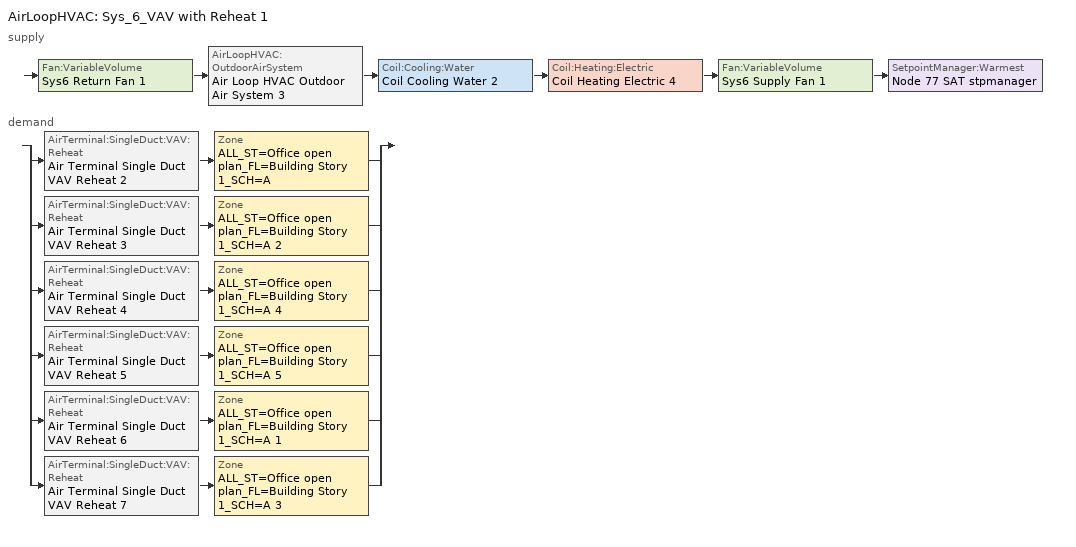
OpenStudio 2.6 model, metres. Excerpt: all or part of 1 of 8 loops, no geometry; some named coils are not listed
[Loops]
AirLoopHVAC 'Sys_6_VAV with Reheat 1'
 supply: Fan:VariableVolume 'Sys6 Return Fan 1' > AirLoopHVAC:OutdoorAirSystem 'Air Loop HVAC Outdoor Air System 3' > Coil:Cooling:Water 'Coil Cooling Water 2' > Coil:Heating:Electric 'Coil Heating Electric 4' > Fan:VariableVolume 'Sys6 Supply Fan 1' > SetpointManager:Warmest 'Node 77 SAT stpmanager'
 demand: split
  | AirTerminal:SingleDuct:VAV:Reheat 'Air Terminal Single Duct VAV Reheat 2' > Zone 'ALL_ST=Office open plan_FL=Building Story 1_SCH=A'
  | AirTerminal:SingleDuct:VAV:Reheat 'Air Terminal Single Duct VAV Reheat 3' > Zone 'ALL_ST=Office open plan_FL=Building Story 1_SCH=A 2'
  | AirTerminal:SingleDuct:VAV:Reheat 'Air Terminal Single Duct VAV Reheat 4' > Zone 'ALL_ST=Office open plan_FL=Building Story 1_SCH=A 4'
  | AirTerminal:SingleDuct:VAV:Reheat 'Air Terminal Single Duct VAV Reheat 5' > Zone 'ALL_ST=Office open plan_FL=Building Story 1_SCH=A 5'
  | AirTerminal:SingleDuct:VAV:Reheat 'Air Terminal Single Duct VAV Reheat 6' > Zone 'ALL_ST=Office open plan_FL=Building Story 1_SCH=A 1'
  | AirTerminal:SingleDuct:VAV:Reheat 'Air Terminal Single Duct VAV Reheat 7' > Zone 'ALL_ST=Office open plan_FL=Building Story 1_SCH=A 3'
[Sizing:Zone] Zone Cooling Design Supply Air Temperature Input Method=SupplyAirTemperature; Zone Cooling Design Supply Air Temperature {C}=13; Zone Cooling Design Supply Air Temperature Difference {deltaC}=11.11; Zone Heating Design Supply Air Temperature Input Method=SupplyAirTemperature; Zone Heating Design Supply Air Temperature {C}=43; Zone Heating Design Supply Air Temperature Difference {deltaC}=11.11; Zone Cooling Design Supply Air Humidity Ratio {kg-H2O/kg-air}=0.0085; Zone Heating Design Supply Air Humidity Ratio {kg-H2O/kg-air}=0.008; Zone Heating Sizing Factor=1.3; Zone Cooling Sizing Factor=1.1; Cooling Design Air Flow Method=DesignDay; Heating Design Air Flow Method=DesignDay; Account for Dedicated Outdoor Air System=No; Dedicated Outdoor Air System Control Strategy=NeutralSupplyAir; Dedicated Outdoor Air Low Setpoint Temperature for Design {C}=autosize; Dedicated Outdoor Air High Setpoint Temperature for Design {C}=autosize
ALL_ST=Office open plan_FL=Building Story 1_SCH=A; ALL_ST=Office open plan_FL=Building Story 1_SCH=A 1; ALL_ST=Office open plan_FL=Building Story 1_SCH=A 2; ALL_ST=Office open plan_FL=Building Story 1_SCH=A 3; ALL_ST=Office open plan_FL=Building Story 1_SCH=A 4; ALL_ST=Office open plan_FL=Building Story 1_SCH=A 5
[Zone equipment]
ALL_ST=Office open plan_FL=Building Story 1_SCH=A: ALL_ST=Office open plan_FL=Building Story 1_SCH=A erv doas, Air Terminal Single Duct VAV Reheat 2, Zone HVAC Baseboard Convective Electric 3
ALL_ST=Office open plan_FL=Building Story 1_SCH=A 1: ALL_ST=Office open plan_FL=Building Story 1_SCH=A 1 erv doas, Air Terminal Single Duct VAV Reheat 6, Zone HVAC Baseboard Convective Electric 7
ALL_ST=Office open plan_FL=Building Story 1_SCH=A 2: ALL_ST=Office open plan_FL=Building Story 1_SCH=A 2 erv doas, Air Terminal Single Duct VAV Reheat 3, Zone HVAC Baseboard Convective Electric 4
ALL_ST=Office open plan_FL=Building Story 1_SCH=A 3: ALL_ST=Office open plan_FL=Building Story 1_SCH=A 3 erv doas, Air Terminal Single Duct VAV Reheat 7, Zone HVAC Baseboard Convective Electric 8
ALL_ST=Office open plan_FL=Building Story 1_SCH=A 4: ALL_ST=Office open plan_FL=Building Story 1_SCH=A 4 erv doas, Air Terminal Single Duct VAV Reheat 4, Zone HVAC Baseboard Convective Electric 5
ALL_ST=Office open plan_FL=Building Story 1_SCH=A 5: ALL_ST=Office open plan_FL=Building Story 1_SCH=A 5 erv doas, Air Terminal Single Duct VAV Reheat 5, Zone HVAC Baseboard Convective Electric 6
[AirLoopHVAC]
Sys_6_VAV with Reheat 1: Availability Schedule=Sys_6_VAV with Reheat 1 Occ Sch; Design Supply Air Flow Rate {m3/s}=AutoSize
[Sizing:System]
Sys_6_VAV with Reheat 1: Type of Load to Size On=Sensible; Design Outdoor Air Flow Rate {m3/s}=Autosize; Minimum System Air Flow Ratio=0.3; Preheat Design Temperature {C}=7; Preheat Design Humidity Ratio {kg-H2O/kg-Air}=0.008; Precool Design Temperature {C}=12.8; Precool Design Humidity Ratio {kg-H2O/kg-Air}=0.008; Central Cooling Design Supply Air Temperature {C}=13; Central Heating Design Supply Air Temperature {C}=13.1; Sizing Option=NonCoincident; 100% Outdoor Air in Cooling=No; 100% Outdoor Air in Heating=No; Central Cooling Design Supply Air Humidity Ratio {kg-H2O/kg-Air}=0.0085; Central Heating Design Supply Air Humidity Ratio {kg-H2O/kg-Air}=0.008; Cooling Design Air Flow Method=DesignDay; Cooling Design Air Flow Rate {m3/s}=0; Heating Design Air Flow Method=DesignDay; Heating Design Air Flow Rate {m3/s}=0; System Outdoor Air Method=ZoneSum; Zone Maximum Outdoor Air Fraction=1; Cooling Supply Air Flow Rate Per Floor Area {m3/s-m2}=0.00996765; Cooling Fraction of Autosized Cooling Supply Air Flow Rate=1; Cooling Supply Air Flow Rate Per Unit Cooling Capacity {m3/s-W}=3.94755e-05; Heating Supply Air Flow Rate Per Floor Area {m3/s-m2}=0.00996765; Heating Fraction of Autosized Heating Supply Air Flow Rate=1; Heating Fraction of Autosized Cooling Supply Air Flow Rate=1; Heating Supply Air Flow Rate Per Unit Heating Capacity {m3/s-W}=3.15882e-05; Cooling Design Capacity Method=CoolingDesignCapacity; Cooling Design Capacity {W}=autosize; Cooling Design Capacity Per Floor Area {W/m2}=234.7; Fraction of Autosized Cooling Design Capacity=1; Heating Design Capacity Method=HeatingDesignCapacity; Heating Design Capacity {W}=autosize; Heating Design Capacity Per Floor Area {W/m2}=157; Fraction of Autosized Heating Design Capacity=1; Central Cooling Capacity Control Method=OnOff
[Coil:Heating:Electric] Availability Schedule=Always On Discrete
Coil Heating Electric 4; Coil Heating Electric 5; Coil Heating Electric 6; Coil Heating Electric 7; Coil Heating Electric 8; Coil Heating Electric 9; Coil Heating Electric 10
[Controller:OutdoorAir]
Controller Outdoor Air 3: Minimum Outdoor Air Flow Rate {m3/s}=0; Maximum Outdoor Air Flow Rate {m3/s}=0; Economizer Control Type=DifferentialEnthalpy; Economizer Control Action Type=ModulateFlow; Lockout Type=NoLockout; Minimum Limit Type=FixedMinimum; Minimum Outdoor Air Schedule=Sys_6_VAV with Reheat 1 Occ Sch; Controller Mechanical Ventilation=Controller Mechanical Ventilation 3; High Humidity Control=No; Heat Recovery Bypass Control Type=BypassWhenOAFlowGreaterThanMinimum
[Controller:MechanicalVentilation]
Controller Mechanical Ventilation 3: Availability Schedule=Always On Discrete; System Outdoor Air Method=ZoneSum
[AirLoopHVAC:OutdoorAirSystem]
Air Loop HVAC Outdoor Air System 3: Controller=Controller Outdoor Air 3
[ZoneHVAC:Baseboard:Convective:Electric] Availability Schedule=Always On Discrete; Nominal Capacity {W}=autosize; Efficiency=1
Zone HVAC Baseboard Convective Electric 3; Zone HVAC Baseboard Convective Electric 4; Zone HVAC Baseboard Convective Electric 5; Zone HVAC Baseboard Convective Electric 6; Zone HVAC Baseboard Convective Electric 7; Zone HVAC Baseboard Convective Electric 8
[Fan:VariableVolume] Availability Schedule=Always On Discrete; Maximum Flow Rate {m3/s}=Autosize; Fan Power Minimum Flow Rate Input Method=Fraction; Fan Power Minimum Air Flow Rate {m3/s}=0; Motor In Airstream Fraction=1; Fan Power Coefficient 5=0
Name | Fan Efficiency | Pressure Rise {Pa} | Fan Power Minimum Flow Fraction | Motor Efficiency | Fan Power Coefficient 1 | Fan Power Coefficient 2 | Fan Power Coefficient 3 | Fan Power Coefficient 4
Sys6 Supply Fan 1 | 0.549965 | 1000 | 0.5 | 0.8461 | -4.1457 | 16.803 | -19.471 | 7.8488
Sys6 Return Fan 1 | 0.299975 | 250 | 0.68 | 0.4615 | -2.4176 | 9.5874 | -11.559 | 5.4009
[AirTerminal:SingleDuct:VAV:Reheat] Availability Schedule=Always On Discrete; Maximum Air Flow Rate {m3/s}=AutoSize; Zone Minimum Air Flow Input Method=Constant; Constant Minimum Air Flow Fraction=0.05; Maximum Hot Water or Steam Flow Rate {m3/s}=AutoSize; Minimum Hot Water or Steam Flow Rate {m3/s}=0; Convergence Tolerance=0.001; Damper Heating Action=Normal; Maximum Flow per Zone Floor Area During Reheat {m3/s-m2}=AutoSize; Maximum Flow Fraction During Reheat=0.5; Maximum Reheat Air Temperature {C}=43; Control For Outdoor Air=No
Name | Fixed Minimum Air Flow Rate {m3/s} | Reheat Coil
Air Terminal Single Duct VAV Reheat 2 | 4.99224 | Coil Heating Electric 5
Air Terminal Single Duct VAV Reheat 3 | 0.0724055 | Coil Heating Electric 6
Air Terminal Single Duct VAV Reheat 4 | 0.626839 | Coil Heating Electric 7
Air Terminal Single Duct VAV Reheat 5 | 0.40395 | Coil Heating Electric 8
Air Terminal Single Duct VAV Reheat 6 | 0.626826 | Coil Heating Electric 9
Air Terminal Single Duct VAV Reheat 7 | 0.40395 | Coil Heating Electric 10
[HeatExchanger:AirToAir:SensibleAndLatent] Availability Schedule=Always On Discrete; Nominal Supply Air Flow Rate {m3/s}=autosize; Sensible Effectiveness at 100% Heating Air Flow=0.76; Latent Effectiveness at 100% Heating Air Flow=0.75; Sensible Effectiveness at 75% Heating Air Flow=0.81; Latent Effectiveness at 75% Heating Air Flow=0.75; Sensible Effectiveness at 100% Cooling Air Flow=0.76; Latent Effectiveness at 100% Cooling Air Flow=0.75; Sensible Effectiveness at 75% Cooling Air Flow=0.81; Latent Effectiveness at 75% Cooling Air Flow=0.75; Supply Air Outlet Temperature Control=No; Heat Exchanger Type=Rotary; Frost Control Type=ExhaustAirRecirculation; Threshold Temperature {C}=-23.3; Initial Defrost Time Fraction=0.167; Rate of Defrost Time Fraction Increase {1/K}=0.012; Economizer Lockout=No
Name | Nominal Electric Power {W}
ALL_ST=Office open plan_FL=Building Story 1_SCH=A erv hx | 805.143
ALL_ST=Office open plan_FL=Building Story 1_SCH=A 2 erv hx | 60.9523
ALL_ST=Office open plan_FL=Building Story 1_SCH=A 4 erv hx | 144.818
ALL_ST=Office open plan_FL=Building Story 1_SCH=A 5 erv hx; ALL_ST=Office open plan_FL=Building Story 1_SCH=A 3 erv hx | 111.103
ALL_ST=Office open plan_FL=Building Story 1_SCH=A 1 erv hx | 144.816
[ZoneHVAC:EnergyRecoveryVentilator:Controller] Temperature High Limit {C}=19; Temperature Low Limit {C}=13; Exhaust Air Temperature Limit=NoExhaustAirTemperatureLimit; Exhaust Air Enthalpy Limit=NoExhaustAirEnthalpyLimit; Time of Day Economizer Flow Control Schedule=Always Off Discrete; High Humidity Control Flag=No; High Humidity Outdoor Air Flow Ratio=1; Control High Indoor Humidity Based on Outdoor Humidity Ratio=Yes
Name | Electronic Enthalpy Limit Curve
ALL_ST=Office open plan_FL=Building Story 1_SCH=A erv contr | Curve Cubic 14
ALL_ST=Office open plan_FL=Building Story 1_SCH=A 2 erv contr | Curve Cubic 15
ALL_ST=Office open plan_FL=Building Story 1_SCH=A 4 erv contr | Curve Cubic 16
ALL_ST=Office open plan_FL=Building Story 1_SCH=A 5 erv contr | Curve Cubic 17
ALL_ST=Office open plan_FL=Building Story 1_SCH=A 1 erv contr | Curve Cubic 18
ALL_ST=Office open plan_FL=Building Story 1_SCH=A 3 erv contr | Curve Cubic 19
[Fan:OnOff] Availability Schedule=Always On Discrete; Fan Efficiency=0.75; Pressure Rise {Pa}=200; Maximum Flow Rate {m3/s}=autosize; Motor Efficiency=0.9; Motor In Airstream Fraction=1
Name | Fan Power Ratio Function of Speed Ratio Curve | Fan Efficiency Ratio Function of Speed Ratio Curve
ALL_ST=Office open plan_FL=Building Story 1_SCH=A erv sup fan | Fan On Off Power Curve 26 | Fan On Off Efficiency Curve 26
ALL_ST=Office open plan_FL=Building Story 1_SCH=A erv exh fan | Fan On Off Power Curve 27 | Fan On Off Efficiency Curve 27
ALL_ST=Office open plan_FL=Building Story 1_SCH=A 2 erv sup fan | Fan On Off Power Curve 28 | Fan On Off Efficiency Curve 28
ALL_ST=Office open plan_FL=Building Story 1_SCH=A 2 erv exh fan | Fan On Off Power Curve 29 | Fan On Off Efficiency Curve 29
ALL_ST=Office open plan_FL=Building Story 1_SCH=A 4 erv sup fan | Fan On Off Power Curve 30 | Fan On Off Efficiency Curve 30
ALL_ST=Office open plan_FL=Building Story 1_SCH=A 4 erv exh fan | Fan On Off Power Curve 31 | Fan On Off Efficiency Curve 31
ALL_ST=Office open plan_FL=Building Story 1_SCH=A 5 erv sup fan | Fan On Off Power Curve 32 | Fan On Off Efficiency Curve 32
ALL_ST=Office open plan_FL=Building Story 1_SCH=A 5 erv exh fan | Fan On Off Power Curve 33 | Fan On Off Efficiency Curve 33
ALL_ST=Office open plan_FL=Building Story 1_SCH=A 1 erv sup fan | Fan On Off Power Curve 34 | Fan On Off Efficiency Curve 34
ALL_ST=Office open plan_FL=Building Story 1_SCH=A 1 erv exh fan | Fan On Off Power Curve 35 | Fan On Off Efficiency Curve 35
ALL_ST=Office open plan_FL=Building Story 1_SCH=A 3 erv sup fan | Fan On Off Power Curve 36 | Fan On Off Efficiency Curve 36
ALL_ST=Office open plan_FL=Building Story 1_SCH=A 3 erv exh fan | Fan On Off Power Curve 37 | Fan On Off Efficiency Curve 37
[ZoneHVAC:EnergyRecoveryVentilator] Availability Schedule=Sys_6_VAV with Reheat 1 Occ Sch; Supply Air Flow Rate {m3/s}=autosize; Exhaust Air Flow Rate {m3/s}=autosize; Ventilation Rate per Unit Floor Area {m3/s-m2}=0.00042164; Ventilation Rate per Occupant {m3/s-person}=0
Name | Heat Exchanger | Supply Air Fan | Exhaust Air Fan | Controller
ALL_ST=Office open plan_FL=Building Story 1_SCH=A erv doas | ALL_ST=Office open plan_FL=Building Story 1_SCH=A erv hx | ALL_ST=Office open plan_FL=Building Story 1_SCH=A erv sup fan | ALL_ST=Office open plan_FL=Building Story 1_SCH=A erv exh fan | ALL_ST=Office open plan_FL=Building Story 1_SCH=A erv contr
ALL_ST=Office open plan_FL=Building Story 1_SCH=A 2 erv doas | ALL_ST=Office open plan_FL=Building Story 1_SCH=A 2 erv hx | ALL_ST=Office open plan_FL=Building Story 1_SCH=A 2 erv sup fan | ALL_ST=Office open plan_FL=Building Story 1_SCH=A 2 erv exh fan | ALL_ST=Office open plan_FL=Building Story 1_SCH=A 2 erv contr
ALL_ST=Office open plan_FL=Building Story 1_SCH=A 4 erv doas | ALL_ST=Office open plan_FL=Building Story 1_SCH=A 4 erv hx | ALL_ST=Office open plan_FL=Building Story 1_SCH=A 4 erv sup fan | ALL_ST=Office open plan_FL=Building Story 1_SCH=A 4 erv exh fan | ALL_ST=Office open plan_FL=Building Story 1_SCH=A 4 erv contr
ALL_ST=Office open plan_FL=Building Story 1_SCH=A 5 erv doas | ALL_ST=Office open plan_FL=Building Story 1_SCH=A 5 erv hx | ALL_ST=Office open plan_FL=Building Story 1_SCH=A 5 erv sup fan | ALL_ST=Office open plan_FL=Building Story 1_SCH=A 5 erv exh fan | ALL_ST=Office open plan_FL=Building Story 1_SCH=A 5 erv contr
ALL_ST=Office open plan_FL=Building Story 1_SCH=A 1 erv doas | ALL_ST=Office open plan_FL=Building Story 1_SCH=A 1 erv hx | ALL_ST=Office open plan_FL=Building Story 1_SCH=A 1 erv sup fan | ALL_ST=Office open plan_FL=Building Story 1_SCH=A 1 erv exh fan | ALL_ST=Office open plan_FL=Building Story 1_SCH=A 1 erv contr
ALL_ST=Office open plan_FL=Building Story 1_SCH=A 3 erv doas | ALL_ST=Office open plan_FL=Building Story 1_SCH=A 3 erv hx | ALL_ST=Office open plan_FL=Building Story 1_SCH=A 3 erv sup fan | ALL_ST=Office open plan_FL=Building Story 1_SCH=A 3 erv exh fan | ALL_ST=Office open plan_FL=Building Story 1_SCH=A 3 erv contr
[SetpointManager:Warmest]
Node 77 SAT stpmanager: Control Variable=Temperature; Minimum Setpoint Temperature {C}=12; Maximum Setpoint Temperature {C}=35; Strategy=MaximumTemperature
[Schedule:Ruleset]
Sys_6_VAV with Reheat 1 Occ Sch: Default Day Schedule=Sys_6_VAV with Reheat 1 Occ Sch Default; Summer Design Day Schedule=Sys_6_VAV with Reheat 1 Occ Sch Summer Design Day; Winter Design Day Schedule=Sys_6_VAV with Reheat 1 Occ Sch Winter Design Day
[Schedule:Day]
Sys_6_VAV with Reheat 1 Occ Sch Default; Sys_6_VAV with Reheat 1 Occ Sch Winter Design Day; Sys_6_VAV with Reheat 1 Occ Sch Summer Design Day: 24, 0, 1
Sys_6_VAV with Reheat 1 Occ Sch Monday; Sys_6_VAV with Reheat 1 Occ Sch Tuesday; Sys_6_VAV with Reheat 1 Occ Sch Wednesday; Sys_6_VAV with Reheat 1 Occ Sch Thursday; Sys_6_VAV with Reheat 1 Occ Sch Friday: 8, 0, 0, 19, 0, 1, 24, 0, 0
Sys_6_VAV with Reheat 1 Occ Sch Saturday; Sys_6_VAV with Reheat 1 Occ Sch Sunday: 24, 0, 0
[Schedule:Rule] Schedule Ruleset=Sys_6_VAV with Reheat 1 Occ Sch; Date Specification Type=DateRange; Start Month=1; Start Day=1; End Month=12
Sys_6_VAV with Reheat 1 Occ Sch Monday Rule: Rule Order=6; Day Schedule=Sys_6_VAV with Reheat 1 Occ Sch Monday; Apply Monday=Yes; End Day=25
Sys_6_VAV with Reheat 1 Occ Sch Tuesday Rule: Rule Order=5; Day Schedule=Sys_6_VAV with Reheat 1 Occ Sch Tuesday; End Day=26; Apply Tuesday=Yes
Sys_6_VAV with Reheat 1 Occ Sch Wednesday Rule: Rule Order=4; Day Schedule=Sys_6_VAV with Reheat 1 Occ Sch Wednesday; End Day=27; Apply Wednesday=Yes
Sys_6_VAV with Reheat 1 Occ Sch Thursday Rule: Rule Order=3; Day Schedule=Sys_6_VAV with Reheat 1 Occ Sch Thursday; End Day=28; Apply Thursday=Yes
Sys_6_VAV with Reheat 1 Occ Sch Friday Rule: Rule Order=2; Day Schedule=Sys_6_VAV with Reheat 1 Occ Sch Friday; End Day=29; Apply Friday=Yes
Sys_6_VAV with Reheat 1 Occ Sch Saturday Rule: Rule Order=1; Day Schedule=Sys_6_VAV with Reheat 1 Occ Sch Saturday; End Day=30; Apply Saturday=Yes
Sys_6_VAV with Reheat 1 Occ Sch Sunday Rule: Rule Order=0; Day Schedule=Sys_6_VAV with Reheat 1 Occ Sch Sunday; End Day=31; Apply Sunday=Yes
[Schedule:Constant]
Name | Value
Always On Discrete | 1
Always Off Discrete | 0
[Curve:Cubic]
Name | Coefficient1 Constant | Coefficient2 x | Coefficient3 x**2 | Coefficient4 x**3 | Minimum Value of x | Maximum Value of x
Fan On Off Efficiency Curve 26; Fan On Off Efficiency Curve 27; Fan On Off Efficiency Curve 28; Fan On Off Efficiency Curve 29; Fan On Off Efficiency Curve 30; Fan On Off Efficiency Curve 31; Fan On Off Efficiency Curve 32; Fan On Off Efficiency Curve 33; Fan On Off Efficiency Curve 34; Fan On Off Efficiency Curve 35; Fan On Off Efficiency Curve 36; Fan On Off Efficiency Curve 37 | 1 | 0 | 0 | 0 | 0 | 1
Curve Cubic 14; Curve Cubic 15; Curve Cubic 16; Curve Cubic 17; Curve Cubic 18; Curve Cubic 19 | 0.013427 | -0.00047892 | 5.3352e-05 | -1.8103e-06 | 16.6 | 29.13
[Curve:Exponent] Coefficient1 Constant=1; Coefficient2 Constant=0; Coefficient3 Constant=0; Minimum Value of x=0; Maximum Value of x=1
Fan On Off Power Curve 26; Fan On Off Power Curve 27; Fan On Off Power Curve 28; Fan On Off Power Curve 29; Fan On Off Power Curve 30; Fan On Off Power Curve 31; Fan On Off Power Curve 32; Fan On Off Power Curve 33; Fan On Off Power Curve 34; Fan On Off Power Curve 35; Fan On Off Power Curve 36; Fan On Off Power Curve 37
